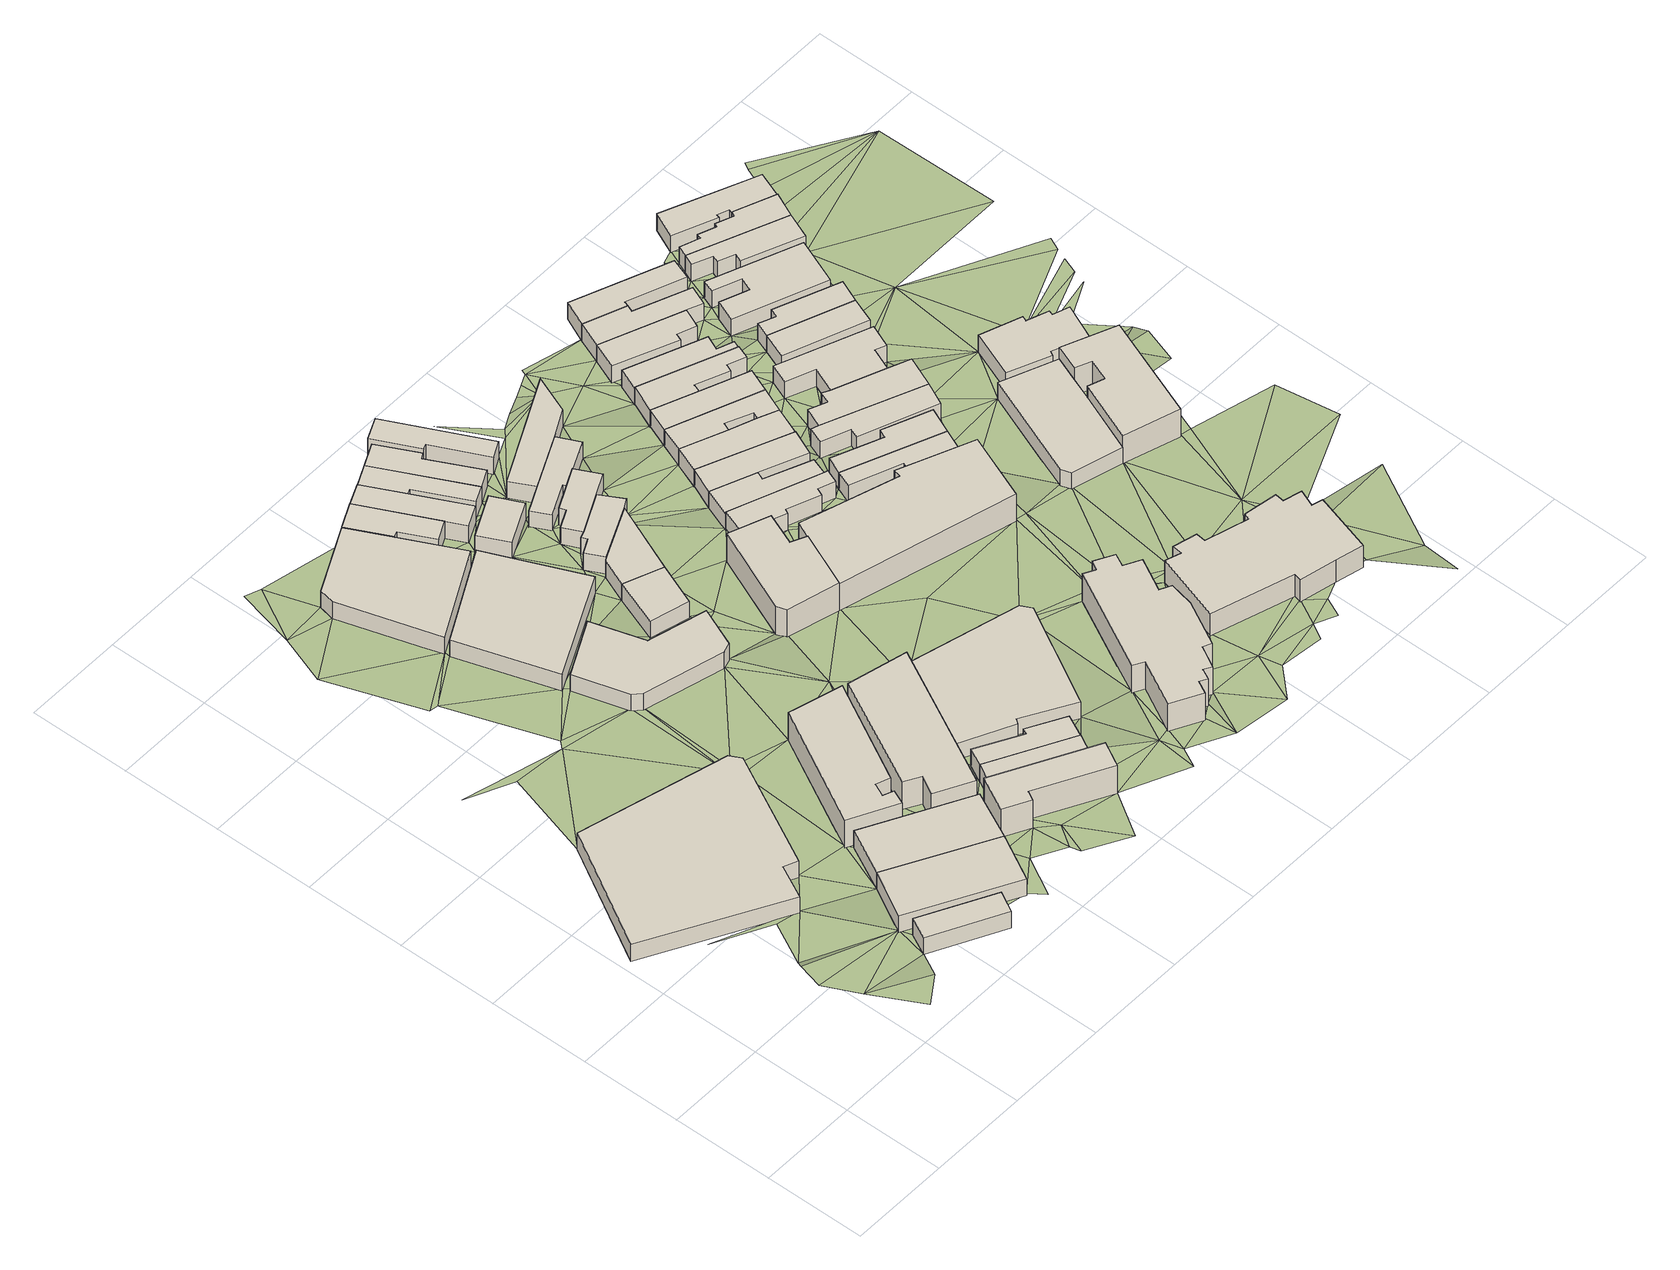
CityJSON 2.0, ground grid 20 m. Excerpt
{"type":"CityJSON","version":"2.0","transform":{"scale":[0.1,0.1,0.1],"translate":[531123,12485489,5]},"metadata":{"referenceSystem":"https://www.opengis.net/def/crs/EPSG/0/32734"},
"CityObjects":{
"building1":{"type":"Building","attributes":{"address":"Sterling Buildings 432 Albert Road Salt River Cape Town","building":"retail","building:levels":1,"building_height":4.1,"plus_code":"4FRW3FC6+8VJ","ground_height":7.78,"roof_height":11.88},"geometry":[{"type":"Solid","lod":"1","boundaries":[[[[0,1,2,3]],[[1,4,5,2]],[[4,6,7,5]],[[6,8,9,7]],[[8,10,11,9]],[[10,12,13,11]],[[12,0,3,13]],[[3,2,5,7,9,11,13]],[[12,10,8,6,4,1,0]]]]}]},
"building2":{"type":"Building","attributes":{"address":"9 Burns Road Salt River Cape Town","building":"house","building:levels":1,"building_height":4.1,"plus_code":"4FRW3FC6+5WG","ground_height":8.78,"roof_height":12.88},"geometry":[{"type":"Solid","lod":"1","boundaries":[[[[14,15,16,17]],[[15,18,19,16]],[[18,20,21,19]],[[20,14,17,21]],[[17,16,19,21]],[[20,18,15,14]]]]}]},
"building3":{"type":"Building","attributes":{"address":"7 Burns Road Salt River Cape Town","building":"house","building:levels":1,"building_height":4.1,"plus_code":"4FRW3FC6+6X2","ground_height":8.28,"roof_height":12.38},"geometry":[{"type":"Solid","lod":"1","boundaries":[[[[22,23,24,25]],[[23,26,27,24]],[[26,28,29,27]],[[28,22,25,29]],[[25,24,27,29]],[[28,26,23,22]]]]}]},
"building4":{"type":"Building","attributes":{"address":"5 Burns Road Salt River Cape Town","building":"house","building:levels":1,"building_height":4.1,"plus_code":"4FRW3FC6+6XP","ground_height":8.28,"roof_height":12.38},"geometry":[{"type":"Solid","lod":"1","boundaries":[[[[23,22,25,24]],[[22,30,31,25]],[[30,32,33,31]],[[32,23,24,33]],[[24,25,31,33]],[[32,30,22,23]]]]}]},
"building5":{"type":"Building","attributes":{"address":"444 Albert Road Salt River Cape Town","building":"retail","building:levels":2,"building_height":6.9,"plus_code":"4FRW3FC6+8X9","ground_height":7.75,"roof_height":14.65},"geometry":[{"type":"Solid","lod":"1","boundaries":[[[[34,35,36,37]],[[35,38,39,36]],[[38,40,41,39]],[[40,42,43,41]],[[42,44,45,43]],[[44,46,47,45]],[[46,48,49,47]],[[48,34,37,49]],[[37,36,39,41,43,45,47,49]],[[48,46,44,42,40,38,35,34]]]]}]},
"building6":{"type":"Building","attributes":{"address":"6 Coleridge Road Salt River Cape Town","building":"house","building:levels":2,"building_height":6.9,"plus_code":"4FRW3FC7+632","ground_height":8.57,"roof_height":15.47},"geometry":[{"type":"Solid","lod":"1","boundaries":[[[[50,51,52,53]],[[51,54,55,52]],[[54,56,57,55]],[[56,58,59,57]],[[58,60,61,59]],[[60,50,53,61]],[[53,52,55,57,59,61]],[[60,58,56,54,51,50]]]]}]},
"building7":{"type":"Building","attributes":{"address":"9 Junction Road Salt River Cape Town","building":"industrial","building:levels":1,"building_height":4.1,"plus_code":"4FRW3FC6+JW9","ground_height":6.34,"roof_height":10.44},"geometry":[{"type":"Solid","lod":"1","boundaries":[[[[62,63,64,65]],[[63,66,67,64]],[[66,68,69,67]],[[68,70,71,69]],[[70,72,73,71]],[[72,62,65,73]],[[65,64,67,69,71,73]],[[72,70,68,66,63,62]]]]}]},
"building8":{"type":"Building","attributes":{"address":"448 Albert Road Salt River Cape Town","building":"retail","building:levels":2,"building_height":6.9,"plus_code":"4FRW3FC7+832","ground_height":7.75,"roof_height":14.65},"geometry":[{"type":"Solid","lod":"1","boundaries":[[[[74,75,76,77]],[[75,78,79,76]],[[78,80,81,79]],[[80,82,83,81]],[[82,84,85,83]],[[84,86,87,85]],[[86,74,77,87]],[[77,76,79,81,83,85,87]],[[86,84,82,80,78,75,74]]]]}]},
"building9":{"type":"Building","attributes":{"address":"11 Junction Road Salt River Cape Town","building":"industrial","building:levels":1,"building_height":4.1,"plus_code":"4FRW3FC6+GXV","ground_height":6.76,"roof_height":10.86},"geometry":[{"type":"Solid","lod":"1","boundaries":[[[[88,89,90,91]],[[89,92,93,90]],[[92,94,95,93]],[[94,88,91,95]],[[91,90,93,95]],[[94,92,89,88]]]]}]},
"building10":{"type":"Building","attributes":{"address":"475 Junction Road Salt River Cape Town","building":"retail","building:levels":1,"building_height":4.1,"plus_code":"4FRW3FC6+FX9","ground_height":6.84,"roof_height":10.94},"geometry":[{"type":"Solid","lod":"1","boundaries":[[[[96,97,98,99]],[[97,100,101,98]],[[100,102,103,101]],[[102,104,105,103]],[[104,106,107,105]],[[106,108,109,107]],[[108,110,111,109]],[[110,96,99,111]],[[99,98,101,103,105,107,109,111]],[[110,108,106,104,102,100,97,96]]]]}]},
"building11":{"type":"Building","attributes":{"address":"4 Coleridge Road Salt River Cape Town","building":"house","building:levels":1,"building_height":4.1,"plus_code":"4FRW3FC7+63G","ground_height":8.26,"roof_height":12.36},"geometry":[{"type":"Solid","lod":"1","boundaries":[[[[112,113,114,115]],[[113,116,117,114]],[[116,118,119,117]],[[118,120,121,119]],[[120,122,123,121]],[[122,112,115,123]],[[115,114,117,119,121,123]],[[122,120,118,116,113,112]]]]}]},
"building12":{"type":"Building","attributes":{"address":"2 Coleridge Road Salt River Cape Town","building":"house","building:levels":1,"building_height":4.1,"plus_code":"4FRW3FC7+63Q","ground_height":8.07,"roof_height":12.17},"geometry":[{"type":"Solid","lod":"1","boundaries":[[[[124,125,126,127]],[[125,128,129,126]],[[128,130,131,129]],[[130,132,133,131]],[[132,134,135,133]],[[134,124,127,135]],[[127,126,129,131,133,135]],[[134,132,130,128,125,124]]]]}]},
"building13":{"type":"Building","attributes":{"address":"21 Greef Street Salt River Cape Town","building":"house","building:levels":1,"building_height":4.1,"plus_code":"4FRW3FC6+MX3","ground_height":6.35,"roof_height":10.45},"geometry":[{"type":"Solid","lod":"1","boundaries":[[[[136,137,138,139]],[[137,140,141,138]],[[140,142,143,141]],[[142,144,145,143]],[[144,146,147,145]],[[146,136,139,147]],[[139,138,141,143,145,147]],[[146,144,142,140,137,136]]]]}]},
"building14":{"type":"Building","attributes":{"address":"30 Westminster Road Salt River Cape Town","building":"house","building:levels":1,"building_height":4.1,"plus_code":"4FRW3FC7+F2Q","ground_height":6.76,"roof_height":10.86},"geometry":[{"type":"Solid","lod":"1","boundaries":[[[[148,149,150,151]],[[149,152,153,150]],[[152,154,155,153]],[[154,148,151,155]],[[151,150,153,155]],[[154,152,149,148]]]]}]},
"building15":{"type":"Building","attributes":{"address":"23 Greef Street Salt River Cape Town","building":"house","building:levels":1,"building_height":4.1,"plus_code":"4FRW3FC7+J2J","ground_height":6.31,"roof_height":10.41},"geometry":[{"type":"Solid","lod":"1","boundaries":[[[[156,157,158,159]],[[157,160,161,158]],[[160,162,163,161]],[[162,164,165,163]],[[164,166,167,165]],[[166,156,159,167]],[[159,158,161,163,165,167]],[[166,164,162,160,157,156]]]]}]},
"building16":{"type":"Building","attributes":{"address":"450 Albert Road Salt River Cape Town","building":"retail","building:levels":1,"building_height":4.1,"plus_code":"4FRW3FC7+74P","ground_height":7.75,"roof_height":11.85},"geometry":[{"type":"Solid","lod":"1","boundaries":[[[[75,74,168,169]],[[74,170,171,168]],[[170,172,173,171]],[[172,174,175,173]],[[174,176,177,175]],[[176,178,179,177]],[[178,75,169,179]],[[169,168,171,173,175,177,179]],[[178,176,174,172,170,74,75]]]]}]},
"building17":{"type":"Building","attributes":{"address":"16 Westminster Road Salt River Cape Town","building":"house","building:levels":1,"building_height":4.1,"plus_code":"4FRW3FC7+H2W","ground_height":6.31,"roof_height":10.41},"geometry":[{"type":"Solid","lod":"1","boundaries":[[[[180,181,182,183]],[[181,184,185,182]],[[184,186,187,185]],[[186,180,183,187]],[[183,182,185,187]],[[186,184,181,180]]]]}]},
"building18":{"type":"Building","attributes":{"address":"25 Greef Street Salt River Cape Town","building":"house","building:levels":1,"building_height":4.1,"plus_code":"4FRW3FC7+M23","ground_height":5.99,"roof_height":10.09},"geometry":[{"type":"Solid","lod":"1","boundaries":[[[[188,189,190,191]],[[189,192,193,190]],[[192,194,195,193]],[[194,196,197,195]],[[196,198,199,197]],[[198,188,191,199]],[[191,190,193,195,197,199]],[[198,196,194,192,189,188]]]]}]},
"building19":{"type":"Building","attributes":{"address":"26 Westminster Road Salt River Cape Town","building":"house","building:levels":1,"building_height":4.1,"plus_code":"4FRW3FC7+G36","ground_height":6.76,"roof_height":10.86},"geometry":[{"type":"Solid","lod":"1","boundaries":[[[[154,200,201,155]],[[200,202,203,201]],[[202,204,205,203]],[[204,148,151,205]],[[148,154,155,151]],[[155,201,203,205,151]],[[148,204,202,200,154]]]]}]},
"building20":{"type":"Building","attributes":{"address":"24 Westminster Road Salt River Cape Town","building":"house","building:levels":1,"building_height":4.1,"plus_code":"4FRW3FC7+G3V","ground_height":6.76,"roof_height":10.86},"geometry":[{"type":"Solid","lod":"1","boundaries":[[[[200,206,207,201]],[[206,208,209,207]],[[208,210,211,209]],[[210,212,213,211]],[[212,214,215,213]],[[214,216,217,215]],[[216,202,203,217]],[[202,200,201,203]],[[201,207,209,211,213,215,217,203]],[[202,216,214,212,210,208,206,200]]]]}]},
"building21":{"type":"Building","attributes":{"address":"27 Greef Street Salt River Cape Town","building":"house","building:levels":1,"building_height":4.1,"plus_code":"4FRW3FC7+J2X","ground_height":5.89,"roof_height":9.99},"geometry":[{"type":"Solid","lod":"1","boundaries":[[[[218,219,220,221]],[[219,222,223,220]],[[222,224,225,223]],[[224,226,227,225]],[[226,228,229,227]],[[228,218,221,229]],[[221,220,223,225,227,229]],[[228,226,224,222,219,218]]]]}]},
"building22":{"type":"Building","attributes":{"address":"47 Westminster Road Salt River Cape Town","building":"retail","building:levels":2,"building_height":6.9,"plus_code":"4FRW3FC7+C4C","ground_height":7.04,"roof_height":13.94},"geometry":[{"type":"Solid","lod":"1","boundaries":[[[[230,231,232,233]],[[231,234,235,232]],[[234,236,237,235]],[[236,238,239,237]],[[238,240,241,239]],[[240,242,243,241]],[[242,230,233,243]],[[233,232,235,237,239,241,243]],[[242,240,238,236,234,231,230]]]]}]},
"building23":{"type":"Building","attributes":{"address":"Westminster Road Salt River Cape Town","building":"house","building:levels":1,"building_height":4.1,"plus_code":"4FRW3FC7+H38","ground_height":6.76,"roof_height":10.86},"geometry":[{"type":"Solid","lod":"1","boundaries":[[[[208,244,245,209]],[[244,246,247,245]],[[246,248,249,247]],[[248,250,251,249]],[[250,252,253,251]],[[252,254,255,253]],[[254,210,211,255]],[[210,208,209,211]],[[209,245,247,249,251,253,255,211]],[[210,254,252,250,248,246,244,208]]]]}]},
"building24":{"type":"Building","attributes":{"address":"29 Greef Street Salt River Cape Town","building":"house","building:levels":1,"building_height":4.1,"plus_code":"4FRW3FC7+M36","ground_height":5.89,"roof_height":9.99},"geometry":[{"type":"Solid","lod":"1","boundaries":[[[[256,257,258,259]],[[257,260,261,258]],[[260,262,263,261]],[[262,264,265,263]],[[264,266,267,265]],[[266,256,259,267]],[[259,258,261,263,265,267]],[[266,264,262,260,257,256]]]]}]},
"building25":{"type":"Building","attributes":{"address":"Westminster Road Salt River Cape Town","building":"house","building:levels":1,"building_height":4.1,"plus_code":"4FRW3FC7+H3W","ground_height":6.09,"roof_height":10.19},"geometry":[{"type":"Solid","lod":"1","boundaries":[[[[268,269,270,271]],[[269,272,273,270]],[[272,274,275,273]],[[274,276,277,275]],[[276,278,279,277]],[[278,280,281,279]],[[280,282,283,281]],[[282,268,271,283]],[[271,270,273,275,277,279,281,283]],[[282,280,278,276,274,272,269,268]]]]}]},
"building26":{"type":"Building","attributes":{"building":"yes","building:levels":2,"amenity":"community_centre","building_height":6.9,"plus_code":"4FRW3FC7+66P","ground_height":7.95,"roof_height":14.85},"geometry":[{"type":"Solid","lod":"1","boundaries":[[[[284,285,286,287]],[[285,288,289,286]],[[288,290,291,289]],[[290,292,293,291]],[[292,294,295,293]],[[294,296,297,295]],[[296,298,299,297]],[[298,300,301,299]],[[300,302,303,301]],[[302,304,305,303]],[[304,306,307,305]],[[306,308,309,307]],[[308,310,311,309]],[[310,312,313,311]],[[312,314,315,313]],[[314,316,317,315]],[[316,318,319,317]],[[318,320,321,319]],[[320,284,287,321]],[[287,286,289,291,293,295,297,299,301,303,305,307,309,311,313,315,317,319,321]],[[320,318,316,314,312,310,308,306,304,302,300,298,296,294,292,290,288,285,284]]]]}]},
"building27":{"type":"Building","attributes":{"address":"18 Westminster Road Salt River Cape Town","building":"house","building:levels":1,"building_height":4.1,"plus_code":"4FRW3FC7+J4C","ground_height":6.09,"roof_height":10.19},"geometry":[{"type":"Solid","lod":"1","boundaries":[[[[272,322,323,273]],[[322,324,325,323]],[[324,326,327,325]],[[326,274,275,327]],[[274,272,273,275]],[[273,323,325,327,275]],[[274,326,324,322,272]]]]}]},
"building28":{"type":"Building","attributes":{"address":"45 Westminster Road Salt River Cape Town","building":"house","building:levels":1,"building_height":4.1,"plus_code":"4FRW3FC7+F4Q","ground_height":7.04,"roof_height":11.14},"geometry":[{"type":"Solid","lod":"1","boundaries":[[[[328,329,330,331]],[[329,332,333,330]],[[332,334,335,333]],[[334,336,337,335]],[[336,338,339,337]],[[338,340,341,339]],[[340,342,343,341]],[[342,344,345,343]],[[344,328,331,345]],[[331,330,333,335,337,339,341,343,345]],[[344,342,340,338,336,334,332,329,328]]]]}]},
"building29":{"type":"Building","attributes":{"address":"43 Westminster Road Salt River Cape Town","building":"house","building:levels":1,"building_height":4.1,"plus_code":"4FRW3FC7+F5P","ground_height":6.55,"roof_height":10.65},"geometry":[{"type":"Solid","lod":"1","boundaries":[[[[346,347,348,349]],[[347,350,351,348]],[[350,352,353,351]],[[352,354,355,353]],[[354,356,357,355]],[[356,346,349,357]],[[349,348,351,353,355,357]],[[356,354,352,350,347,346]]]]}]},
"building30":{"type":"Building","attributes":{"address":"Albert Buildings 503 Portland Road Salt River Cape Town","building":"retail","building:levels":2,"building_height":6.9,"plus_code":"4FRW3FC7+C62","ground_height":6.79,"roof_height":13.69},"geometry":[{"type":"Solid","lod":"1","boundaries":[[[[358,359,360,361]],[[359,362,363,360]],[[362,364,365,363]],[[364,366,367,365]],[[366,368,369,367]],[[368,370,371,369]],[[370,358,361,371]],[[361,360,363,365,367,369,371]],[[370,368,366,364,362,359,358]]]]}]},
"building31":{"type":"Building","attributes":{"address":"41 Westminster Road Salt River Cape Town","building":"house","building:levels":1,"building_height":4.1,"plus_code":"4FRW3FC7+G54","ground_height":6.55,"roof_height":10.65},"geometry":[{"type":"Solid","lod":"1","boundaries":[[[[356,354,355,357]],[[354,372,373,355]],[[372,374,375,373]],[[374,376,377,375]],[[376,356,357,377]],[[357,355,373,375,377]],[[376,374,372,354,356]]]]}]},
"building32":{"type":"Building","attributes":{"address":"39 Westminster Road Salt River Cape Town","building":"house","building:levels":1,"building_height":4.1,"plus_code":"4FRW3FC7+G5H","ground_height":6.28,"roof_height":10.38},"geometry":[{"type":"Solid","lod":"1","boundaries":[[[[378,379,380,381]],[[379,382,383,380]],[[382,384,385,383]],[[384,386,387,385]],[[386,388,389,387]],[[388,378,381,389]],[[381,380,383,385,387,389]],[[388,386,384,382,379,378]]]]}]},
"building33":{"type":"Building","attributes":{"address":"37 Westminster Road Salt River Cape Town","building":"house","building:levels":1,"building_height":4.1,"plus_code":"4FRW3FC7+G6R","ground_height":6.28,"roof_height":10.38},"geometry":[{"type":"Solid","lod":"1","boundaries":[[[[388,386,387,389]],[[386,390,391,387]],[[390,392,393,391]],[[392,384,385,393]],[[384,382,383,385]],[[382,394,395,383]],[[394,396,397,395]],[[396,388,389,397]],[[389,387,391,393,385,383,395,397]],[[396,394,382,384,392,390,386,388]]]]}]},
"building34":{"type":"Building","attributes":{"address":"35 Westminster Road Salt River Cape Town","building":"house","building:levels":1,"building_height":4.1,"plus_code":"4FRW3FC7+H66","ground_height":6.28,"roof_height":10.38},"geometry":[{"type":"Solid","lod":"1","boundaries":[[[[394,398,399,395]],[[398,400,401,399]],[[400,402,403,401]],[[402,396,397,403]],[[396,394,395,397]],[[395,399,401,403,397]],[[396,402,400,398,394]]]]}]},
"building35":{"type":"Building","attributes":{"address":"48 Portland Road Salt River Cape Town","building":"house","building:levels":1,"building_height":4.1,"plus_code":"4FRW3FC7+C6X","ground_height":6.79,"roof_height":10.89},"geometry":[{"type":"Solid","lod":"1","boundaries":[[[[404,405,406,407]],[[405,408,409,406]],[[408,410,411,409]],[[410,412,413,411]],[[412,414,415,413]],[[414,404,407,415]],[[407,406,409,411,413,415]],[[414,412,410,408,405,404]]]]}]},
"building36":{"type":"Building","attributes":{"address":"46 Portland Road Salt River Cape Town","building":"house","building:levels":1,"building_height":4.1,"plus_code":"4FRW3FC7+F73","ground_height":6.79,"roof_height":10.89},"geometry":[{"type":"Solid","lod":"1","boundaries":[[[[404,416,417,407]],[[416,418,419,417]],[[418,420,421,419]],[[420,422,423,421]],[[422,405,406,423]],[[405,404,407,406]],[[407,417,419,421,423,406]],[[405,422,420,418,416,404]]]]}]},
"building37":{"type":"Building","attributes":{"address":"St Luke's Parish Church 6 Cecil Road Salt River Cape Town","building":"church","building:levels":1.5,"amenity":"place_of_worship","building_height":5.5,"plus_code":"4FRW3FC7+68G","ground_height":7.95,"roof_height":13.45},"geometry":[{"type":"Solid","lod":"1","boundaries":[[[[424,425,426,427]],[[425,428,429,426]],[[428,430,431,429]],[[430,432,433,431]],[[432,434,435,433]],[[434,436,437,435]],[[436,438,439,437]],[[438,440,441,439]],[[440,442,443,441]],[[442,444,445,443]],[[444,446,447,445]],[[446,448,449,447]],[[448,450,451,449]],[[450,452,453,451]],[[452,454,455,453]],[[454,456,457,455]],[[456,458,459,457]],[[458,424,427,459]],[[427,426,429,431,433,435,437,439,441,443,445,447,449,451,453,455,457,459]],[[458,456,454,452,450,448,446,444,442,440,438,436,434,432,430,428,425,424]]]]}]},
"building38":{"type":"Building","attributes":{"address":"33 Westminster Road Salt River Cape Town","building":"house","building:levels":1,"building_height":4.1,"plus_code":"4FRW3FC7+H6R","ground_height":6.09,"roof_height":10.19},"geometry":[{"type":"Solid","lod":"1","boundaries":[[[[460,461,462,463]],[[461,464,465,462]],[[464,466,467,465]],[[466,468,469,467]],[[468,470,471,469]],[[470,472,473,471]],[[472,474,475,473]],[[474,460,463,475]],[[463,462,465,467,469,471,473,475]],[[474,472,470,468,466,464,461,460]]]]}]},
"building39":{"type":"Building","attributes":{"address":"31 Westminster Road Salt River Cape Town","building":"house","building:levels":1,"building_height":4.1,"plus_code":"4FRW3FC7+H6W","ground_height":5.8,"roof_height":9.9},"geometry":[{"type":"Solid","lod":"1","boundaries":[[[[476,477,478,479]],[[477,480,481,478]],[[480,482,483,481]],[[482,484,485,483]],[[484,486,487,485]],[[486,476,479,487]],[[479,478,481,483,485,487]],[[486,484,482,480,477,476]]]]}]},
"building40":{"type":"Building","attributes":{"address":"Portland Road Salt River Cape Town","building":"house","building:levels":1,"building_height":4.1,"plus_code":"4FRW3FC7+F7G","ground_height":6.28,"roof_height":10.38},"geometry":[{"type":"Solid","lod":"1","boundaries":[[[[488,489,490,491]],[[489,492,493,490]],[[492,494,495,493]],[[494,496,497,495]],[[496,498,499,497]],[[498,500,501,499]],[[500,488,491,501]],[[491,490,493,495,497,499,501]],[[500,498,496,494,492,489,488]]]]}]},
"building41":{"type":"Building","attributes":{"address":"29 Westminster Road Salt River Cape Town","building":"house","building:levels":1,"building_height":4.1,"plus_code":"4FRW3FC7+J6M","ground_height":5.8,"roof_height":9.9},"geometry":[{"type":"Solid","lod":"1","boundaries":[[[[502,503,504,505]],[[503,506,507,504]],[[506,508,509,507]],[[508,510,511,509]],[[510,512,513,511]],[[512,502,505,513]],[[505,504,507,509,511,513]],[[512,510,508,506,503,502]]]]}]},
"building42":{"type":"Building","attributes":{"address":"Portland Road Salt River Cape Town","building":"house","building:levels":1,"building_height":4.1,"plus_code":"4FRW3FC7+F7X","ground_height":6.28,"roof_height":10.38},"geometry":[{"type":"Solid","lod":"1","boundaries":[[[[488,514,515,491]],[[514,516,517,515]],[[516,518,519,517]],[[518,520,521,519]],[[520,522,523,521]],[[522,524,525,523]],[[524,489,490,525]],[[489,488,491,490]],[[491,515,517,519,521,523,525,490]],[[489,524,522,520,518,516,514,488]]]]}]},
"building43":{"type":"Building","attributes":{"address":"27 Westminster Road Salt River Cape Town","building":"house","building:levels":1,"building_height":4.1,"plus_code":"4FRW3FC7+J6Q","ground_height":5.8,"roof_height":9.9},"geometry":[{"type":"Solid","lod":"1","boundaries":[[[[502,512,513,505]],[[512,526,527,513]],[[526,528,529,527]],[[528,530,531,529]],[[530,532,533,531]],[[532,534,535,533]],[[534,502,505,535]],[[505,513,527,529,531,533,535]],[[534,532,530,528,526,512,502]]]]}]},
"building44":{"type":"Building","attributes":{"address":"Portland Road Salt River Cape Town","building":"house","building:levels":1,"building_height":4.1,"plus_code":"4FRW3FC7+G86","ground_height":6.28,"roof_height":10.38},"geometry":[{"type":"Solid","lod":"1","boundaries":[[[[516,536,537,517]],[[536,538,539,537]],[[538,540,541,539]],[[540,542,543,541]],[[542,544,545,543]],[[544,546,547,545]],[[546,518,519,547]],[[518,516,517,519]],[[517,537,539,541,543,545,547,519]],[[518,546,544,542,540,538,536,516]]]]}]},
"building45":{"type":"Building","attributes":{"address":"25 Westminster Road Salt River Cape Town","building":"house","building:levels":1,"building_height":4.1,"plus_code":"4FRW3FC7+M72","ground_height":5.8,"roof_height":9.9},"geometry":[{"type":"Solid","lod":"1","boundaries":[[[[534,532,533,535]],[[532,548,549,533]],[[548,550,551,549]],[[550,552,553,551]],[[552,554,555,553]],[[554,534,535,555]],[[535,533,549,551,553,555]],[[554,552,550,548,532,534]]]]}]},
"building46":{"type":"Building","attributes":{"address":"Albert Road Salt River Cape Town","building":"retail","building:levels":1,"building_height":4.1,"plus_code":"4FRW3FC7+99R","ground_height":6.82,"roof_height":10.92},"geometry":[{"type":"Solid","lod":"1","boundaries":[[[[556,557,558,559]],[[557,560,561,558]],[[560,562,563,561]],[[562,564,565,563]],[[564,566,567,565]],[[566,568,569,567]],[[568,556,559,569]],[[559,558,561,563,565,567,569]],[[568,566,564,562,560,557,556]]]]}]},
"building47":{"type":"Building","attributes":{"address":"38 Portland Road Salt River Cape Town","building":"house","building:levels":1,"building_height":4.1,"plus_code":"4FRW3FC7+G8V","ground_height":6.28,"roof_height":10.38},"geometry":[{"type":"Solid","lod":"1","boundaries":[[[[570,571,572,573]],[[571,574,575,572]],[[574,576,577,575]],[[576,570,573,577]],[[573,572,575,577]],[[576,574,571,570]]]]}]},
"building48":{"type":"Building","attributes":{"address":"36 Portland Road Salt River Cape Town","building":"house","building:levels":1,"building_height":4.1,"plus_code":"4FRW3FC7+H87","ground_height":6.28,"roof_height":10.38},"geometry":[{"type":"Solid","lod":"1","boundaries":[[[[570,576,577,573]],[[576,578,579,577]],[[578,580,581,579]],[[580,582,583,581]],[[582,584,585,583]],[[584,570,573,585]],[[573,577,579,581,583,585]],[[584,582,580,578,576,570]]]]}]},
"building49":{"type":"Building","attributes":{"address":"34 Portland Road Salt River Cape Town","building":"house","building:levels":1,"building_height":4.1,"plus_code":"4FRW3FC7+H8W","ground_height":5.8,"roof_height":9.9},"geometry":[{"type":"Solid","lod":"1","boundaries":[[[[586,587,588,589]],[[587,590,591,588]],[[590,592,593,591]],[[592,594,595,593]],[[594,596,597,595]],[[596,598,599,597]],[[598,600,601,599]],[[600,586,589,601]],[[589,588,591,593,595,597,599,601]],[[600,598,596,594,592,590,587,586]]]]}]},
"building50":{"type":"Building","attributes":{"address":"Albert Road Salt River Cape Town","building":"retail","building:levels":2,"building_height":6.9,"plus_code":"4FRW3FC7+999","ground_height":6.82,"roof_height":13.72},"geometry":[{"type":"Solid","lod":"1","boundaries":[[[[562,560,602,603]],[[560,604,605,602]],[[604,606,607,605]],[[606,557,608,607]],[[557,556,609,608]],[[556,610,611,609]],[[610,612,613,611]],[[612,562,603,613]],[[603,602,605,607,608,609,611,613]],[[612,610,556,557,606,604,560,562]]]]}]},
"building51":{"type":"Building","attributes":{"address":"43 Portland Road Salt River Cape Town","building":"house","building:levels":1,"building_height":4.1,"plus_code":"4FRW3FC7+CCR","ground_height":6.82,"roof_height":10.92},"geometry":[{"type":"Solid","lod":"1","boundaries":[[[[614,615,616,617]],[[615,618,619,616]],[[618,620,621,619]],[[620,622,623,621]],[[622,624,625,623]],[[624,626,627,625]],[[626,628,629,627]],[[628,630,631,629]],[[630,632,633,631]],[[632,614,617,633]],[[617,616,619,621,623,625,627,629,631,633]],[[632,630,628,626,624,622,620,618,615,614]]]]}]},
"building52":{"type":"Building","attributes":{"address":"32 Portland Road Salt River Cape Town","building":"house","building:levels":1,"building_height":4.1,"plus_code":"4FRW3FC7+J8H","ground_height":5.8,"roof_height":9.9},"geometry":[{"type":"Solid","lod":"1","boundaries":[[[[634,635,636,637]],[[635,638,639,636]],[[638,640,641,639]],[[640,642,643,641]],[[642,644,645,643]],[[644,646,647,645]],[[646,648,649,647]],[[648,634,637,649]],[[637,636,639,641,643,645,647,649]],[[648,646,644,642,640,638,635,634]]]]}]},
"building53":{"type":"Building","attributes":{"address":"30 Portland Road Salt River Cape Town","building":"house","building:levels":1,"building_height":4.1,"plus_code":"4FRW3FC7+J9G","ground_height":5.8,"roof_height":9.9},"geometry":[{"type":"Solid","lod":"1","boundaries":[[[[650,651,652,653]],[[651,654,655,652]],[[654,656,657,655]],[[656,658,659,657]],[[658,660,661,659]],[[660,662,663,661]],[[662,664,665,663]],[[664,635,636,665]],[[635,634,637,636]],[[634,650,653,637]],[[653,652,655,657,659,661,663,665,636,637]],[[634,635,664,662,660,658,656,654,651,650]]]]}]},
"building54":{"type":"Building","attributes":{"address":"28 Portland Road Salt River Cape Town","building":"house","building:levels":1,"building_height":4.1,"plus_code":"4FRW3FC7+M93","ground_height":5.45,"roof_height":9.55},"geometry":[{"type":"Solid","lod":"1","boundaries":[[[[666,667,668,669]],[[667,670,671,668]],[[670,672,673,671]],[[672,674,675,673]],[[674,676,677,675]],[[676,678,679,677]],[[678,680,681,679]],[[680,666,669,681]],[[669,668,671,673,675,677,679,681]],[[680,678,676,674,672,670,667,666]]]]}]},
"terrain1":{"type":"TINRelief","geometry":[{"type":"CompositeSurface","lod":"1","boundaries":[[[682,683,684]],[[682,685,686]],[[685,687,686]],[[687,685,688]],[[682,684,14]],[[689,690,691]],[[688,691,690]],[[682,14,685]],[[691,688,685]],[[685,14,20]],[[685,23,691]],[[692,691,693]],[[691,23,693]],[[18,685,20]],[[694,695,696]],[[694,697,695]],[[698,693,23]],[[18,699,685]],[[696,12,694]],[[32,698,23]],[[10,693,698]],[[700,698,32]],[[701,702,699]],[[703,704,705]],[[703,706,704]],[[694,707,708]],[[706,708,709]],[[68,710,705]],[[702,711,699]],[[12,707,694]],[[32,712,700]],[[10,713,12]],[[10,698,34]],[[714,715,716]],[[68,705,704]],[[700,717,715]],[[706,709,92]],[[92,704,706]],[[718,717,700]],[[719,716,715]],[[708,720,709]],[[721,12,713]],[[707,720,708]],[[719,715,717]],[[710,722,723]],[[724,711,702]],[[718,700,712]],[[713,10,34]],[[66,710,68]],[[710,66,722]],[[718,725,717]],[[711,724,726]],[[712,711,726]],[[707,12,721]],[[702,727,724]],[[712,728,718]],[[729,712,726]],[[730,727,731]],[[724,727,730]],[[712,729,728]],[[78,719,717]],[[724,730,732]],[[728,729,116]],[[713,733,721]],[[734,730,731]],[[100,709,720]],[[34,733,713]],[[116,113,728]],[[722,66,137]],[[89,704,92]],[[729,735,116]],[[736,728,113]],[[732,730,737]],[[48,719,78]],[[730,734,737]],[[738,116,735]],[[736,113,739]],[[50,735,729]],[[88,709,100]],[[48,740,34]],[[34,740,733]],[[704,89,741]],[[736,739,742]],[[743,100,744]],[[48,78,740]],[[745,739,746]],[[50,747,735]],[[745,742,739]],[[740,748,733]],[[100,743,148]],[[743,744,749]],[[142,140,144]],[[741,144,140]],[[747,50,750]],[[148,88,100]],[[78,75,740]],[[742,745,751]],[[752,50,737]],[[748,740,753]],[[741,754,144]],[[754,741,89]],[[755,743,749]],[[751,745,128]],[[748,756,749]],[[89,88,757]],[[754,89,757]],[[758,144,754]],[[758,146,144]],[[752,750,50]],[[759,752,737]],[[748,753,756]],[[88,148,204]],[[760,755,749]],[[757,88,216]],[[128,761,751]],[[761,128,750]],[[756,760,749]],[[204,216,88]],[[754,164,758]],[[752,761,750]],[[740,75,762]],[[760,763,755]],[[216,204,202]],[[740,762,753]],[[757,216,254]],[[752,759,764]],[[180,164,754]],[[216,214,212]],[[216,212,254]],[[765,766,767]],[[757,254,768]],[[765,164,766]],[[752,764,769]],[[757,768,186]],[[756,770,760]],[[210,254,212]],[[180,766,164]],[[770,763,760]],[[761,752,771]],[[768,254,772]],[[773,769,764]],[[774,766,180]],[[769,771,752]],[[254,252,772]],[[764,775,773]],[[772,252,250]],[[180,186,776]],[[774,180,776]],[[762,75,777]],[[768,778,186]],[[772,250,779]],[[780,771,769]],[[186,778,776]],[[776,781,774]],[[782,761,771]],[[783,781,784]],[[773,775,785]],[[329,763,770]],[[329,200,763]],[[786,777,75]],[[787,784,781]],[[250,248,779]],[[785,788,773]],[[789,781,776]],[[787,781,789]],[[775,790,785]],[[789,791,787]],[[776,792,789]],[[785,790,793]],[[770,236,332]],[[794,790,775]],[[770,332,329]],[[244,208,206]],[[200,356,206]],[[234,231,795]],[[234,795,236]],[[796,792,776]],[[356,200,329]],[[236,334,332]],[[771,284,782]],[[797,798,790]],[[246,244,269]],[[795,334,236]],[[799,244,206]],[[376,206,356]],[[794,800,790]],[[782,284,786]],[[800,797,790]],[[801,334,795]],[[802,762,777]],[[796,776,324]],[[803,804,796]],[[376,799,206]],[[336,334,801]],[[805,800,794]],[[269,244,806]],[[318,786,284]],[[786,802,777]],[[336,801,338]],[[797,800,807]],[[808,269,322]],[[809,797,807]],[[795,368,801]],[[799,806,244]],[[803,796,324]],[[318,284,320]],[[338,801,810]],[[308,809,807]],[[324,811,803]],[[318,802,786]],[[322,269,812]],[[338,342,340]],[[800,805,813]],[[812,269,806]],[[810,801,368]],[[312,310,308]],[[810,342,338]],[[814,815,354]],[[816,811,324]],[[308,807,452]],[[800,817,807]],[[314,818,316]],[[805,819,813]],[[818,314,312]],[[342,810,820]],[[308,452,312]],[[820,344,342]],[[821,815,814]],[[816,324,822]],[[823,324,322]],[[344,821,328]],[[322,812,474]],[[818,312,452]],[[810,368,366]],[[318,316,824]],[[825,344,820]],[[813,826,800]],[[821,344,825]],[[324,827,822]],[[818,448,316]],[[322,474,823]],[[825,815,821]],[[810,366,410]],[[818,452,448]],[[826,817,800]],[[324,823,827]],[[824,802,318]],[[825,828,815]],[[829,830,831]],[[450,448,452]],[[366,412,410]],[[815,828,374]],[[830,829,832]],[[823,474,833]],[[828,825,834]],[[835,813,836]],[[837,827,823]],[[826,813,835]],[[374,828,492]],[[833,838,823]],[[448,839,316]],[[840,827,841]],[[366,364,412]],[[824,316,839]],[[834,825,420]],[[838,837,823]],[[842,828,834]],[[374,492,524]],[[364,802,824]],[[524,382,374]],[[492,843,524]],[[841,827,837]],[[844,826,835]],[[845,846,847]],[[418,834,420]],[[412,364,414]],[[833,506,838]],[[444,440,446]],[[382,524,544]],[[848,364,824]],[[544,394,382]],[[846,845,398]],[[848,824,839]],[[446,849,448]],[[522,520,524]],[[440,444,442]],[[850,834,418]],[[544,524,520]],[[364,404,414]],[[833,484,506]],[[839,448,849]],[[542,394,544]],[[398,394,542]],[[851,846,852]],[[852,846,398]],[[446,440,853]],[[546,544,520]],[[542,852,398]],[[416,850,418]],[[520,518,546]],[[850,416,404]],[[571,852,542]],[[508,506,510]],[[446,853,849]],[[848,564,364]],[[854,484,855]],[[484,510,506]],[[364,564,404]],[[856,571,542]],[[857,852,570]],[[852,571,570]],[[858,859,860]],[[440,438,853]],[[854,857,570]],[[600,484,854]],[[564,850,404]],[[510,484,600]],[[860,861,862]],[[532,530,863]],[[438,436,434]],[[584,854,570]],[[858,860,862]],[[532,863,548]],[[854,584,600]],[[853,438,434]],[[526,512,510]],[[542,540,856]],[[526,510,600]],[[434,864,858]],[[564,865,850]],[[574,571,856]],[[530,528,863]],[[526,600,598]],[[584,580,600]],[[863,550,548]],[[849,853,866]],[[538,536,867]],[[584,582,580]],[[538,867,868]],[[526,598,592]],[[528,526,592]],[[540,574,856]],[[863,528,550]],[[528,592,590]],[[596,592,598]],[[434,858,869]],[[590,550,528]],[[865,630,868]],[[862,869,858]],[[865,564,630]],[[870,866,853]],[[580,871,600]],[[550,590,638]],[[596,594,592]],[[630,538,868]],[[872,853,434]],[[638,552,550]],[[630,564,632]],[[564,562,632]],[[540,538,630]],[[638,590,642]],[[873,874,875]],[[552,638,635]],[[590,646,642]],[[664,552,635]],[[876,552,664]],[[640,638,642]],[[873,877,874]],[[562,614,632]],[[578,871,580]],[[853,878,870]],[[876,664,879]],[[574,540,880]],[[646,644,642]],[[866,870,881]],[[587,646,590]],[[664,660,879]],[[614,562,615]],[[880,540,630]],[[664,662,660]],[[576,574,880]],[[878,853,872]],[[562,618,615]],[[660,656,879]],[[880,578,576]],[[881,882,866]],[[871,578,648]],[[660,658,656]],[[883,879,656]],[[630,628,880]],[[562,882,618]],[[648,646,587]],[[587,871,648]],[[880,648,578]],[[654,883,656]],[[628,626,624]],[[651,884,883]],[[883,654,651]],[[881,885,882]],[[886,884,651]],[[624,622,620]],[[618,882,887]],[[620,618,887]],[[882,885,888]],[[628,624,889]],[[887,882,888]],[[628,890,880]],[[624,620,891]],[[892,648,880]],[[889,893,628]],[[894,634,648]],[[880,890,895]],[[894,650,634]],[[896,650,894]],[[648,892,894]],[[894,897,896]],[[897,894,898]]]}]}
},
"vertices":[
[137,705,28],[5,475,28],[5,475,69],[137,705,69],[268,332,28],[268,332,69],[301,397,28],[301,397,69],[328,386,28],[328,386,69],[443,606,28],[443,606,69],[431,628,28],[431,628,69],
[325,111,38],[464,39,38],[464,39,79],[325,111,79],[486,80,38],[486,80,79],[346,153,38],[346,153,79],
[588,161,33],[389,268,33],[389,268,74],[588,161,74],[339,177,33],[339,177,74],[539,70,33],[539,70,74],
[633,253,33],[633,253,74],[435,358,33],[435,358,74],
[550,599,28],[428,371,28],[428,371,96],[550,599,96],[519,324,28],[519,324,96],[531,352,28],[531,352,96],[511,360,28],[511,360,96],[522,385,28],[522,385,96],[549,375,28],[549,375,96],[654,570,28],[654,570,96],
[834,151,36],[643,252,36],[643,252,105],[834,151,105],[608,186,36],[608,186,105],[658,159,36],[658,159,105],[668,177,36],[668,177,105],[808,103,36],[808,103,105],
[454,1373,13],[413,1454,13],[413,1454,54],[454,1373,54],[283,1388,13],[283,1388,54],[277,1358,13],[277,1358,54],[337,1164,13],[337,1164,54],[512,1258,13],[512,1258,54],
[689,363,28],[780,538,28],[780,538,96],[689,363,96],[663,566,28],[663,566,96],[555,355,28],[555,355,96],[586,337,28],[586,337,96],[566,301,28],[566,301,96],[637,263,28],[637,263,96],
[599,1061,18],[516,1249,18],[516,1249,59],[599,1061,59],[335,1152,18],[335,1152,59],[397,960,18],[397,960,59],
[661,872,18],[547,902,18],[547,902,59],[661,872,59],[515,1006,18],[515,1006,59],[406,950,18],[406,950,59],[437,845,18],[437,845,59],[453,830,18],[453,830,59],[610,789,18],[610,789,59],[629,795,18],[629,795,59],
[842,212,33],[683,296,33],[683,296,74],[842,212,74],[664,261,33],[664,261,74],[752,215,33],[752,215,74],[747,205,33],[747,205,74],[818,167,33],[818,167,74],
[683,296,31],[842,212,31],[842,212,72],[683,296,72],[863,255,31],[863,255,72],[792,294,31],[792,294,72],[787,283,31],[787,283,72],[701,330,31],[701,330,72],
[462,1478,14],[413,1454,14],[413,1454,55],[462,1478,55],[454,1373,14],[454,1373,55],[464,1378,14],[464,1378,55],[496,1314,14],[496,1314,55],[534,1333,14],[534,1333,55],
[615,1017,18],[582,927,18],[582,927,59],[615,1017,59],[658,907,18],[658,907,59],[690,988,18],[690,988,59],
[503,1497,13],[462,1478,13],[462,1478,54],[503,1497,54],[534,1333,13],[534,1333,54],[552,1296,13],[552,1296,54],[594,1317,13],[594,1317,54],[542,1420,13],[542,1420,54],
[689,363,68],[780,538,68],[797,310,28],[797,310,68],[804,320,28],[804,320,68],[902,263,28],[902,263,68],[1011,460,28],[1011,460,68],[1000,481,28],[1000,481,68],
[625,1316,13],[543,1275,13],[543,1275,54],[625,1316,54],[571,1218,13],[571,1218,54],[653,1258,13],[653,1258,54],
[545,1518,10],[503,1497,10],[503,1497,51],[545,1518,51],[542,1420,10],[542,1420,51],[553,1425,10],[553,1425,51],[604,1324,10],[604,1324,51],[635,1339,10],[635,1339,51],
[747,1124,18],[747,1124,59],[644,1075,18],[644,1075,59],[637,1071,18],[637,1071,59],
[765,1135,18],[765,1135,59],[740,1179,18],[740,1179,59],[662,1140,18],[662,1140,59],[650,1136,18],[650,1136,59],[655,1125,18],[655,1125,59],[626,1110,18],[626,1110,59],
[545,1518,9],[635,1339,9],[635,1339,50],[545,1518,50],[670,1357,9],[670,1357,50],[619,1456,9],[619,1456,50],[630,1462,9],[630,1462,50],[590,1540,9],[590,1540,50],
[830,727,20],[876,835,20],[876,835,89],[830,727,89],[846,849,20],[846,849,89],[871,911,20],[871,911,89],[793,941,20],[793,941,89],[722,773,20],[722,773,89],[728,753,20],[728,753,89],
[782,1200,18],[782,1200,59],[758,1247,18],[758,1247,59],[728,1232,18],[728,1232,59],[676,1206,18],[676,1206,59],[681,1194,18],[681,1194,59],[645,1176,18],[645,1176,59],
[637,1573,9],[595,1553,9],[595,1553,50],[637,1573,50],[637,1467,9],[637,1467,50],[647,1471,9],[647,1471,50],[698,1367,9],[698,1367,50],[731,1384,9],[731,1384,50],
[758,1247,11],[819,1277,11],[819,1277,52],[758,1247,52],[798,1320,11],[798,1320,52],[694,1269,11],[694,1269,52],[644,1244,11],[644,1244,52],[662,1209,11],[662,1209,52],[724,1239,11],[724,1239,52],[728,1232,11],[728,1232,52],
[1101,430,30],[998,234,30],[998,234,98],[1101,430,98],[1019,223,30],[1019,223,98],[971,133,30],[971,133,98],[1030,102,30],[1030,102,98],[1043,127,30],[1043,127,98],[1058,119,30],[1058,119,98],[1068,139,30],[1068,139,98],[1083,131,30],[1083,131,98],[1106,173,30],[1106,173,98],[1122,165,30],[1122,165,98],[1168,252,30],[1168,252,98],[1178,300,30],[1178,300,98],[1156,311,30],[1156,311,98],[1190,375,30],[1190,375,98],[1158,392,30],[1158,392,98],[1170,416,30],[1170,416,98],[1133,436,30],[1133,436,98],[1123,418,30],[1123,418,98],
[852,1348,11],[852,1348,52],[881,1422,11],[881,1422,52],[670,1315,11],[670,1315,52],
[1023,923,20],[848,990,20],[848,990,61],[1023,923,61],[830,941,20],[830,941,61],[912,910,20],[912,910,61],[916,918,20],[916,918,61],[980,894,20],[980,894,61],[986,908,20],[986,908,61],[1018,896,20],[1018,896,61],[1028,922,20],[1028,922,61],
[848,990,15],[1023,923,15],[1023,923,56],[848,990,56],[1035,958,15],[1035,958,56],[947,995,15],[947,995,56],[953,1010,15],[953,1010,56],[868,1044,15],[868,1044,56],
[876,835,18],[830,727,18],[830,727,87],[876,835,87],[1173,636,18],[1173,636,87],[1224,764,18],[1224,764,87],[1082,823,18],[1082,823,87],[1078,808,18],[1078,808,87],[890,867,18],[890,867,87],
[1042,973,15],[1042,973,56],[1063,1022,15],[1063,1022,56],[890,1094,15],[890,1094,56],
[890,1094,13],[1063,1022,13],[1063,1022,54],[890,1094,54],[1084,1075,13],[1084,1075,54],[1046,1091,13],[1046,1091,54],[995,1110,13],[995,1110,54],[909,1145,13],[909,1145,54],
[1001,1124,13],[1001,1124,54],[1051,1103,13],[1051,1103,54],[1103,1122,13],[1103,1122,54],[927,1191,13],[927,1191,54],
[1121,1167,13],[1121,1167,54],[1030,1203,13],[1030,1203,54],[945,1237,13],[945,1237,54],
[1225,830,18],[1038,906,18],[1038,906,59],[1225,830,59],[1026,876,18],[1026,876,59],[1123,838,18],[1123,838,59],[1117,824,18],[1117,824,59],[1207,788,18],[1207,788,59],
[1246,879,18],[1246,879,59],[1155,916,18],[1155,916,59],[1148,900,18],[1148,900,59],[1052,939,18],[1052,939,59],
[1407,139,30],[1461,126,30],[1461,126,84],[1407,139,84],[1463,133,30],[1463,133,84],[1495,244,30],[1495,244,84],[1474,250,30],[1474,250,84],[1487,283,30],[1487,283,84],[1451,292,30],[1451,292,84],[1453,310,30],[1453,310,84],[1387,321,30],[1387,321,84],[1383,309,30],[1383,309,84],[1299,333,30],[1299,333,84],[1301,352,30],[1301,352,84],[1254,364,30],[1254,364,84],[1252,344,30],[1252,344,84],[1222,354,30],[1222,354,84],[1180,219,30],[1180,219,84],[1338,170,30],[1338,170,84],[1334,155,30],[1334,155,84],
[945,1237,11],[1030,1203,11],[1030,1203,52],[945,1237,52],[1036,1219,11],[1036,1219,52],[1099,1194,11],[1099,1194,52],[1105,1208,11],[1105,1208,52],[1140,1194,11],[1140,1194,52],[1149,1219,11],[1149,1219,52],[968,1291,11],[968,1291,52],
[968,1291,8],[1149,1219,8],[1149,1219,49],[968,1291,49],[1155,1234,8],[1155,1234,49],[1123,1246,8],[1123,1246,49],[1135,1274,8],[1135,1274,49],[985,1334,8],[985,1334,49],
[1289,925,13],[1100,1003,13],[1100,1003,54],[1289,925,54],[1085,1008,13],[1085,1008,54],[1073,977,13],[1073,977,54],[1128,956,13],[1128,956,54],[1121,938,13],[1121,938,54],[1268,881,13],[1268,881,54],
[1001,1402,8],[981,1352,8],[981,1352,49],[1001,1402,49],[1100,1304,8],[1100,1304,49],[1105,1317,8],[1105,1317,49],[1141,1303,8],[1141,1303,49],[1157,1340,8],[1157,1340,49],
[1313,983,13],[1313,983,54],[1271,1000,13],[1271,1000,54],[1173,1039,13],[1173,1039,54],[1158,1047,13],[1158,1047,54],[1149,1026,13],[1149,1026,54],[1115,1040,13],[1115,1040,54],
[1187,1328,8],[1187,1328,49],[1202,1365,8],[1202,1365,49],[1096,1407,8],[1096,1407,49],[1101,1420,8],[1101,1420,49],[1020,1451,8],[1020,1451,49],
[1288,1042,13],[1288,1042,54],[1309,1034,13],[1309,1034,54],[1327,1078,13],[1327,1078,54],[1152,1147,13],[1152,1147,54],[1137,1109,13],[1137,1109,54],[1192,1087,13],[1192,1087,54],
[1104,1429,8],[1104,1429,49],[1214,1387,8],[1214,1387,49],[1228,1427,8],[1228,1427,49],[1042,1500,8],[1042,1500,49],
[1386,586,18],[1433,703,18],[1433,703,59],[1386,586,59],[1449,746,18],[1449,746,59],[1468,795,18],[1468,795,59],[1362,838,18],[1362,838,59],[1281,632,18],[1281,632,59],[1288,613,18],[1288,613,59],
[1197,1199,13],[1178,1150,13],[1178,1150,54],[1197,1199,54],[1334,1091,13],[1334,1091,54],[1352,1139,13],[1352,1139,54],
[1370,1182,13],[1370,1182,54],[1245,1231,13],[1245,1231,54],[1239,1215,13],[1239,1215,54],[1207,1228,13],[1207,1228,54],
[1363,1203,8],[1398,1291,8],[1398,1291,49],[1363,1203,49],[1225,1359,8],[1225,1359,49],[1216,1336,8],[1216,1336,49],[1270,1315,8],[1270,1315,49],[1260,1290,8],[1260,1290,49],[1205,1311,8],[1205,1311,49],[1189,1270,8],[1189,1270,49],
[1449,746,87],[1468,795,87],[1480,733,18],[1480,733,87],[1464,692,18],[1464,692,87],[1433,703,87],[1386,586,87],[1494,552,18],[1494,552,87],[1571,752,18],[1571,752,87],
[1467,808,18],[1471,816,18],[1471,816,59],[1467,808,59],[1538,788,18],[1538,788,59],[1568,857,18],[1568,857,59],[1536,868,18],[1536,868,59],[1539,877,18],[1539,877,59],[1497,892,18],[1497,892,59],[1501,902,18],[1501,902,59],[1421,931,18],[1421,931,59],[1386,841,18],[1386,841,59],
[1431,1347,8],[1248,1421,8],[1248,1421,49],[1431,1347,49],[1239,1400,8],[1239,1400,49],[1277,1384,8],[1277,1384,49],[1272,1372,8],[1272,1372,49],[1304,1359,8],[1304,1359,49],[1298,1344,8],[1298,1344,49],[1411,1298,8],[1411,1298,49],
[1452,1394,8],[1372,1426,8],[1372,1426,49],[1452,1394,49],[1368,1417,8],[1368,1417,49],[1334,1430,8],[1334,1430,49],[1331,1423,8],[1331,1423,49],[1297,1436,8],[1297,1436,49],[1295,1427,8],[1295,1427,49],[1256,1441,8],[1256,1441,49],
[1471,1444,5],[1291,1519,5],[1291,1519,46],[1471,1444,46],[1268,1469,5],[1268,1469,46],[1351,1435,5],[1351,1435,46],[1353,1442,5],[1353,1442,46],[1375,1434,5],[1375,1434,46],[1372,1426,5],[1372,1426,46],[1452,1394,5],[1452,1394,46],
[191,127,41],[245,28,41],[301,66,41],[339,177,38],[158,196,41],[171,246,41],[177,258,35],[112,398,35],[221,342,35],[268,332,35],[301,397,35],[328,386,33],[295,872,24],[191,882,24],[137,705,29],[101,924,24],[428,371,33],[539,70,38],[519,324,33],[561,42,38],[603,118,37],[220,1097,19],[337,1164,18],[157,1287,13],[237,1094,19],[437,845,23],[307,886,24],[397,960,23],[191,1382,13],[588,161,37],[633,253,37],[442,632,28],[511,360,33],[531,352,33],[522,385,33],[555,355,33],[566,301,33],[549,375,33],[406,950,23],[453,830,23],[249,1489,13],[219,1500,13],[658,159,37],[586,337,33],[608,186,37],[665,84,37],[637,263,33],[643,252,37],[693,127,37],[671,64,37],[668,177,37],[610,789,22],[755,18,37],[747,205,37],[689,363,33],[808,103,37],[752,215,37],[701,330,33],[693,632,28],[512,1258,14],[797,310,33],[582,927,22],[547,902,23],[792,294,33],[787,283,33],[818,167,36],[629,795,22],[661,872,22],[842,212,36],[804,320,33],[943,127,36],[728,753,28],[543,1275,14],[658,907,22],[722,773,22],[571,1218,18],[552,1296,14],[936,46,36],[693,882,22],[902,263,31],[830,727,26],[690,988,22],[955,84,36],[542,1420,14],[604,1324,13],[553,1425,14],[644,1244,18],[971,133,36],[793,941,22],[998,234,36],[662,1209,18],[1030,102,36],[635,1339,13],[1039,41,36],[670,1315,13],[943,632,26],[694,1269,13],[724,1239,18],[1019,223,36],[670,1357,13],[1011,460,31],[619,1456,13],[630,1462,13],[1058,119,36],[1000,481,31],[637,1467,13],[1043,127,36],[698,1367,13],[1083,131,35],[647,1471,13],[731,1384,13],[1068,139,36],[1151,27,35],[890,867,20],[768,1402,13],[1122,165,35],[1106,173,35],[909,1145,15],[1194,127,35],[943,882,20],[1173,636,24],[783,1416,13],[715,1511,9],[1204,83,35],[927,1191,15],[1180,219,35],[798,1320,13],[1168,252,35],[1026,876,20],[815,1432,13],[945,1237,15],[1308,104,35],[947,995,20],[1042,973,20],[852,1449,11],[1338,170,35],[1194,377,30],[1290,73,35],[1038,906,20],[1035,958,20],[877,1460,11],[943,1382,11],[1194,632,24],[1052,939,20],[1334,155,35],[900,1471,11],[1073,977,18],[1046,1091,15],[1001,1124,15],[995,1110,15],[1051,1103,15],[985,1334,11],[1121,938,18],[1365,122,35],[1349,85,35],[1001,1402,11],[981,1352,11],[1288,613,24],[904,1481,11],[1020,1451,11],[1128,956,18],[1100,1003,18],[1407,139,35],[1030,1203,15],[1099,1194,13],[1036,1219,15],[1281,632,24],[1386,586,24],[1268,881,18],[1105,1208,13],[1140,1194,13],[1445,377,30],[1155,1234,13],[1123,1246,13],[1194,1132,13],[1149,1219,13],[1495,244,35],[1463,133,35],[1473,130,35],[1554,0,39],[1561,78,35],[1194,1382,8],[1474,250,35],[1289,925,18],[1494,552,24],[1271,1000,18],[1313,983,18],[1652,249,36],[1514,548,24],[1363,1203,13],[1695,377,31],[1464,692,24],[1449,746,24],[1433,703,24],[1241,1460,8],[1480,733,24],[1678,505,26],[1268,1469,8],[1445,1132,13],[1565,680,24],[1571,752,26],[1351,1435,8],[1353,1442,8],[1612,674,26],[1375,1434,8],[1628,771,20],[1634,743,26],[1659,924,20],[1679,978,20],[1652,899,20],[1695,1132,15],[1671,956,20],[1695,1382,10],[1690,1003,20],[1471,1444,8],[1491,1491,8],[1498,1504,8]
]}
